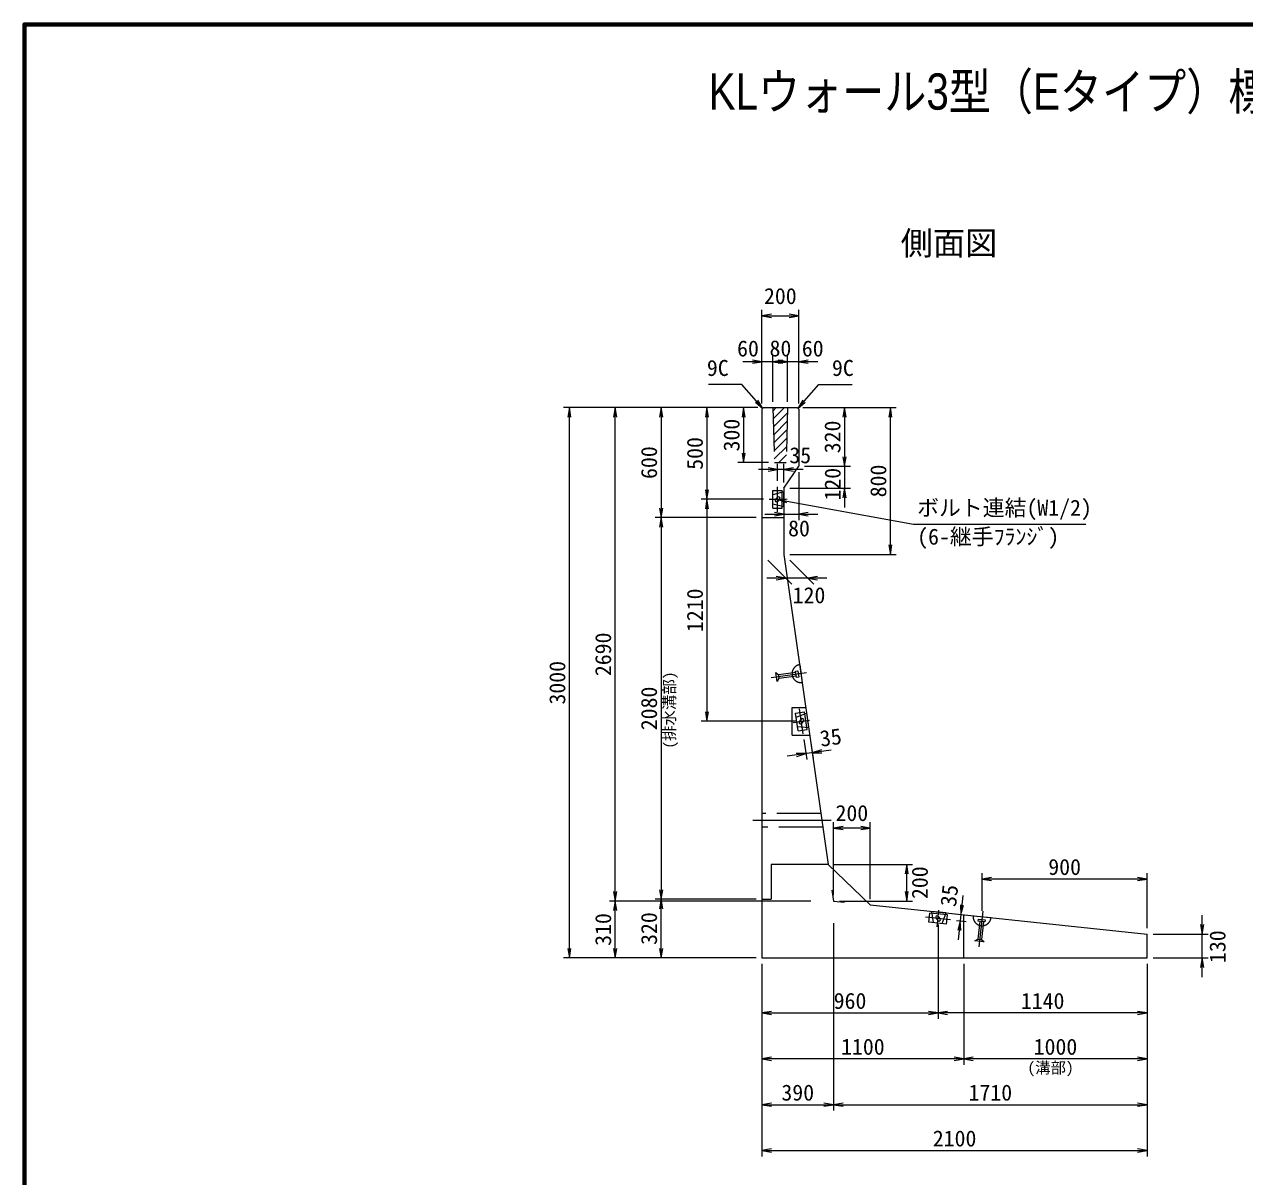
# Model space of a CAD drawing. Units: millimetres at full size, sheet at 1:40. Extents: x 124888 to 140688, y 10657 to 21690.
# Drawn here: x 124888 to 131540, y 15409 to 21690 of the extents above; entities that cross this region are included whole.
import ezdxf
from ezdxf.enums import TextEntityAlignment as Align

# ---------------------------------------------------------------- set-up
doc = ezdxf.new("R2010")
doc.units = ezdxf.units.MM
doc.header["$LTSCALE"] = 40
doc.linetypes.add('CHAIN', pattern=[18.5, 12, -1.5, 3.5, -1.5])
doc.linetypes.add('DASHED', pattern=[7.5, 6, -1.5])
for name, color, linetype, lineweight in [('01図枠', 1, 'Continuous', 70), ('中心', 6, 'CHAIN', 9), ('外形線', 7, 'Continuous', 13), ('寸法', 2, 'Continuous', 9), ('細線', 4, 'Continuous', 9)]:
    doc.layers.add(name, color=color, linetype=linetype, lineweight=lineweight)
doc.layers.add('文字', color=7, linetype='Continuous')
doc.styles.add('ＭＳ ゴシック', font='')
doc.styles.add('ＭＳ Ｐゴシック', font='')
doc.styles.get('ＭＳ ゴシック').set_extended_font_data('MS Gothic')
doc.styles.get('ＭＳ Ｐゴシック').set_extended_font_data('MS PGothic')

# ---------------------------------------------------------------- blocks, each defined once
blk = doc.blocks.new('open_arrow')
at = {"color": 0, "linetype": 'Continuous', "lineweight": -2}
blk.add_lwpolyline([(7.5, 1.25), (0, 0), (7.5, -1.25)], dxfattribs=at)

msp = doc.modelspace()

# ---------------------------------------------------------------- hatches: boundary and pattern name
at = {"layer": '細線'}
h = msp.add_hatch(dxfattribs=at)
h.set_pattern_fill('USER', color=256, style=0, pattern_type=2)
h.set_pattern_definition([(45, (3286.92, 14417.02), (-22.45064, 22.45064), [])])
h.paths.add_polyline_path([(129048.52, 19601.26), (128968.52, 19601.26), (128976.02, 19301.26), (129041.02, 19301.26)])

# ---------------------------------------------------------------- linework, layer by layer
at = {"layer": '01図枠'}
msp.add_lwpolyline([(124887.54, 10809.99), (140687.54, 10809.99), (140687.54, 21689.99), (124887.54, 21689.99)], close=True, dxfattribs=at)
at = {"layer": '中心'}
for p, q in [((128993.52, 19032.76), (128993.52, 19169.76)), ((128948.52, 19101.26), (129038.52, 19101.26)), ((129151.08, 18155.5), (128958.04, 18127.92)), ((129078.62, 17884.89), (129167.71, 17897.62)), ((129132.85, 17823.45), (129113.48, 17959.07)), ((129286.17, 17351.26), (128858.52, 17351.26)), ((129863.81, 16771.31), (129873.23, 16860.82)), ((130111.66, 16855.83), (130091.25, 16661.9)), ((129936.65, 16808.89), (129800.4, 16823.23))]:
    msp.add_line(p, q, dxfattribs=at)
at = {"layer": '外形線'}
for p, q in [((128917.52, 19601.26), (128908.52, 19592.26)), ((128908.52, 19592.26), (128908.52, 16601.26)), ((128917.52, 19601.26), (129099.52, 19601.26)), ((129099.52, 19601.26), (129108.52, 19592.26)), ((129108.52, 19592.26), (129108.52, 19281.26)), ((129028.52, 19161.26), (129108.52, 19281.26)), ((129028.52, 19161.26), (129028.52, 18801.26)), ((129028.52, 18801.26), (129269.95, 17111.26)), ((129269.95, 17111.26), (129498.52, 16890.2)), ((129290.03, 16970.67), (129298.52, 16911.26)), ((129298.52, 16911.26), (129358.21, 16904.97)), ((129498.52, 16890.2), (131008.52, 16731.26)), ((131008.52, 16601.26), (131008.52, 16731.26)), ((128908.52, 16601.26), (131008.52, 16601.26))]:
    msp.add_line(p, q, dxfattribs=at)
at = {"layer": '外形線', "linetype": 'DASHED'}
for p, q in [((128968.52, 19601.26), (128976.02, 19301.26)), ((129048.52, 19601.26), (129041.02, 19301.26)), ((128976.02, 19301.26), (129041.02, 19301.26))]:
    msp.add_line(p, q, dxfattribs=at)
at = {"layer": '寸法'}
for p, q in [((128908.52, 19624.26), (128908.52, 20133.26)), ((128908.52, 20101.26), (129108.52, 20101.26)), ((129108.52, 19624.26), (129108.52, 20133.26)), ((129072.52, 19851.26), (128804.52, 19851.26)), ((128908.52, 19624.26), (128908.52, 19883.26)), ((129212.52, 19851.26), (128944.52, 19851.26)), ((129072.52, 19851.26), (128944.52, 19851.26)), ((128968.52, 19633.26), (128968.52, 19883.26)), ((128968.52, 19633.26), (128968.52, 19883.26)), ((129048.52, 19633.26), (129048.52, 19883.26)), ((129048.52, 19633.26), (129048.52, 19883.26)), ((129108.52, 19624.26), (129108.52, 19883.26)), ((128885.52, 19601.26), (127826.52, 19601.26)), ((127858.52, 16601.26), (127858.52, 19601.26)), ((128885.52, 19601.26), (128076.52, 19601.26)), ((128108.52, 16911.26), (128108.52, 19601.26)), ((128885.52, 19601.26), (128326.52, 19601.26)), ((128358.52, 19601.26), (128358.52, 19001.26)), ((128885.52, 19601.26), (128576.52, 19601.26)), ((128608.52, 19601.26), (128608.52, 19101.26)), ((128885.52, 19601.26), (128776.52, 19601.26)), ((128808.52, 19601.26), (128808.52, 19301.26)), ((129131.52, 19601.26), (129640.52, 19601.26)), ((129131.52, 19601.26), (129390.52, 19601.26)), ((129358.52, 19601.26), (129358.52, 19281.26)), ((129608.52, 18801.26), (129608.52, 19601.26)), ((129358.52, 19385.26), (129358.52, 19057.26)), ((128944.02, 19301.26), (128776.52, 19301.26)), ((128993.52, 19201.76), (128993.52, 19295.45)), ((129028.52, 19193.26), (129028.52, 19295.45)), ((129132.52, 19263.45), (128889.52, 19263.45)), ((129108.52, 19249.26), (129108.52, 18988.18)), ((129140.52, 19281.26), (129390.52, 19281.26)), ((129140.52, 19281.26), (129390.52, 19281.26)), ((129060.52, 19161.26), (129390.52, 19161.26)), ((128916.52, 19101.26), (128576.52, 19101.26)), ((128916.52, 19101.26), (128576.52, 19101.26)), ((128608.52, 19101.26), (128608.52, 17891.26)), ((129028.52, 19129.26), (129028.52, 18988.18)), ((128876.52, 19001.26), (128326.52, 19001.26)), ((128876.52, 19001.26), (128326.52, 19001.26)), ((128358.52, 19001.26), (128358.52, 16921.26)), ((128924.52, 19020.18), (129212.52, 19020.18)), ((128940.52, 18769.26), (129070.64, 18639.14)), ((129060.52, 18801.26), (129640.52, 18801.26)), ((129060.52, 18769.26), (129190.64, 18639.14)), ((129262.64, 18671.14), (128934.64, 18671.14)), ((129091.17, 17891.26), (128576.52, 17891.26)), ((129137.38, 17791.77), (129152.88, 17683.27)), ((129173.76, 17784.58), (129187.53, 17688.22)), ((129285.96, 17734.61), (129045.4, 17700.24)), ((129298.52, 16943.26), (129298.52, 17341.25)), ((129498.52, 17309.25), (129298.52, 17309.25)), ((129498.52, 16922.2), (129498.52, 17341.25)), ((129301.95, 17111.26), (129729.42, 17111.26)), ((129697.42, 16911.26), (129697.42, 17111.26)), ((130108.52, 16857.99), (130108.52, 17063.26)), ((131008.52, 17031.26), (130108.52, 17031.26)), ((131008.52, 16763.26), (131008.52, 17063.26)), ((129174.84, 16911.26), (128076.52, 16911.26)), ((129174.84, 16911.26), (128076.52, 16911.26)), ((128108.52, 16601.26), (128108.52, 16911.26)), ((128876.52, 16921.26), (128326.52, 16921.26)), ((128876.52, 16921.26), (128326.52, 16921.26)), ((128358.52, 16601.26), (128358.52, 16921.26)), ((129330.52, 16911.26), (129729.42, 16911.26)), ((130004.26, 16941.54), (129978.82, 16699.88)), ((129943.79, 16843.33), (130025.2, 16834.76)), ((131308.52, 16497.26), (131308.52, 16835.26)), ((129298.52, 16790.05), (129298.52, 15769.26)), ((129298.52, 16790.05), (129298.52, 15769.26)), ((129868.52, 16784.06), (129868.52, 16269.26)), ((129868.52, 16784.06), (129868.52, 16269.26)), ((129968.47, 16805.54), (130021.54, 16799.96)), ((131040.52, 16731.26), (131340.52, 16731.26)), ((128876.52, 16601.26), (127826.52, 16601.26)), ((128876.52, 16601.26), (128076.52, 16601.26)), ((128876.52, 16601.26), (128326.52, 16601.26)), ((128908.52, 16569.26), (128908.52, 15519.26)), ((128908.52, 16569.26), (128908.52, 15769.26)), ((128908.52, 16569.26), (128908.52, 16019.26)), ((128908.52, 16569.26), (128908.52, 16269.26)), ((130008.52, 16569.26), (130008.52, 16019.26)), ((130008.52, 16569.26), (130008.52, 16019.26)), ((131008.52, 16569.26), (131008.52, 15519.26)), ((131008.52, 16569.26), (131008.52, 15769.26)), ((131008.52, 16569.26), (131008.52, 16269.26)), ((131008.52, 16569.26), (131008.52, 16019.26)), ((131040.52, 16601.26), (131340.52, 16601.26)), ((128908.52, 16301.26), (129868.52, 16301.26)), ((131008.52, 16301.26), (129868.52, 16301.26)), ((130008.52, 16051.26), (128908.52, 16051.26)), ((131008.52, 16051.26), (130008.52, 16051.26)), ((128908.52, 15801.26), (129298.52, 15801.26)), ((129298.52, 15801.26), (131008.52, 15801.26)), ((128908.52, 15551.26), (131008.52, 15551.26))]:
    msp.add_line(p, q, dxfattribs=at)
at = {"layer": '寸法', "color": 3, "linetype": 'DASHED'}
for p, q in [((129092.11, 18165.26), (129103.98, 18166.95)), ((129097.2, 18129.62), (129092.11, 18165.26)), ((129103.98, 18166.95), (129109.08, 18131.32)), ((129114.44, 18199.81), (129128.32, 18102.7)), ((128991.27, 18107.44), (128984.19, 18156.96)), ((128984.19, 18156.96), (128997.86, 18143.76)), ((129000.69, 18123.94), (128991.27, 18107.44)), ((129093.23, 18157.39), (128997.86, 18143.76)), ((128997.86, 18143.76), (129000.69, 18123.94)), ((129096.06, 18137.56), (129000.69, 18123.94)), ((129109.08, 18131.32), (129097.2, 18129.62)), ((130059.74, 16831.13), (130157.3, 16820.86)), ((130095.7, 16800.19), (130085.62, 16704.39)), ((130087.79, 16801.03), (130089.05, 16812.96)), ((130123.6, 16797.26), (130087.79, 16801.03)), ((130089.05, 16812.96), (130124.85, 16809.19)), ((130115.62, 16798.1), (130105.53, 16702.29)), ((130124.85, 16809.19), (130123.6, 16797.26)), ((130069.48, 16694.36), (130085.62, 16704.39)), ((130085.62, 16704.39), (130105.53, 16702.29)), ((130105.53, 16702.29), (130119.23, 16689.12)), ((130119.23, 16689.12), (130069.48, 16694.36))]:
    msp.add_line(p, q, dxfattribs=at)
at = {"layer": '寸法'}
for points in [[(128913, 19596.73), (128878.82, 19635.92), (128799.05, 19727.4), (128617.3, 19727.4)], [(129104.05, 19596.73), (129138.22, 19635.92), (129218, 19727.4), (129399.74, 19727.4)], [(128993.52, 19101.26), (129044.67, 19091.87), (129734.58, 18965.28), (130673.18, 18965.28)]]:
    msp.add_lwpolyline(points, dxfattribs=at)
at = {"layer": '寸法', "color": 3, "linetype": 'DASHED'}
for centre, start, end in [((129121.38, 18151.26), 98.1301, 278.1301), ((130108.52, 16825.99), 173.99099, 353.99099)]:
    msp.add_arc(centre, 49.05, start, end, dxfattribs=at)
at = {"layer": '細線'}
for p, q in [((128968.52, 19052.76), (128968.52, 19149.76)), ((128968.52, 19149.76), (129018.52, 19149.76)), ((128993.52, 19112.57), (128982.21, 19101.26)), ((129004.84, 19101.26), (128993.52, 19089.94)), ((129018.52, 19052.76), (129018.52, 19149.76)), ((128968.52, 19052.76), (129018.52, 19052.76)), ((128908.52, 19001.26), (129028.52, 19001.26)), ((129072.81, 17966.26), (129147.81, 17966.26)), ((129072.81, 17816.26), (129072.81, 17966.26)), ((129091.56, 17935.73), (129141.06, 17942.81)), ((129105.28, 17839.71), (129091.56, 17935.73)), ((129121.57, 17902.46), (129111.97, 17889.66)), ((129154.77, 17846.78), (129141.06, 17942.81)), ((129105.28, 17839.71), (129154.77, 17846.78)), ((129134.37, 17892.86), (129124.77, 17880.06)), ((129072.81, 17816.26), (129169.24, 17816.26)), ((128958.52, 17111.26), (128958.52, 16921.26)), ((129269.95, 17111.26), (128958.52, 17111.26)), ((128908.52, 16921.26), (128958.52, 16921.26)), ((129817.67, 16796.28), (129822.91, 16846)), ((129919.37, 16835.85), (129822.91, 16846)), ((129914.14, 16786.12), (129919.37, 16835.85)), ((130008.52, 16601.26), (130008.52, 16836.52)), ((129914.14, 16786.12), (129817.67, 16796.28)), ((129857.27, 16817.25), (129867.34, 16804.81)), ((129869.71, 16827.32), (129879.77, 16814.88))]:
    msp.add_line(p, q, dxfattribs=at)
at = {"layer": '細線', "linetype": 'DASHED'}
for p, q in [((129028.52, 19141.26), (128968.52, 19126.26)), ((129028.52, 19061.26), (129028.52, 19141.26)), ((128968.52, 19076.26), (129028.52, 19061.26)), ((129152.16, 17935.8), (129094.88, 17912.47)), ((129163.47, 17856.61), (129152.16, 17935.8)), ((129101.95, 17862.97), (129163.47, 17856.61)), ((129230.31, 17388.76), (128908.52, 17388.76)), ((129241.02, 17313.76), (128908.52, 17313.76)), ((129832.41, 16855.06), (129841.04, 16793.82)), ((129911.97, 16846.68), (129832.41, 16855.06)), ((129890.77, 16788.58), (129911.97, 16846.68))]:
    msp.add_line(p, q, dxfattribs=at)
at = {"layer": '細線'}
for centre, start, end in [((128987.87, 19095.6), 135, 315), ((128999.18, 19106.91), 315, 135), ((129127.97, 17897.66), 323.1301, 143.1301), ((129118.37, 17884.86), 143.1301, 323.1301), ((129863.49, 16822.28), 38.99099, 218.99099), ((129873.56, 16809.85), 218.99099, 38.99099)]:
    msp.add_arc(centre, 8, start, end, dxfattribs=at)

# ---------------------------------------------------------------- block references
at = {"layer": '寸法', "xscale": 6.93, "yscale": 6.93}
for p in [(128908.52, 20101.26), (128968.52, 19851.26), (128968.52, 19851.26), (129108.52, 19851.26), (129028.52, 19263.45), (129108.52, 19020.18), (129158.64, 18671.14), (129298.52, 17309.25), (130108.52, 17031.26), (128908.52, 16301.26), (129868.52, 16301.26), (128908.52, 16051.26), (130008.52, 16051.26), (128908.52, 15801.26), (129298.52, 15801.26), (128908.52, 15551.26)]:
    msp.add_blockref('open_arrow', p, dxfattribs=at)
for p, rotation in [((129108.52, 20101.26), 180), ((128908.52, 19851.26), 180), ((129048.52, 19851.26), 180), ((129048.52, 19851.26), 180), ((128913, 19596.73), 131.1), ((129104.05, 19596.73), 48.9), ((127858.52, 19601.26), 270), ((128108.52, 19601.26), 270), ((128358.52, 19601.26), 270), ((128608.52, 19601.26), 270), ((128808.52, 19601.26), 270), ((129358.52, 19601.26), 270), ((129608.52, 19601.26), 270), ((128808.52, 19301.26), 90), ((129358.52, 19281.26), 90), ((129358.52, 19281.26), 90), ((128993.52, 19263.45), 180), ((129358.52, 19161.26), 270), ((128608.52, 19101.26), 90), ((128608.52, 19101.26), 270), ((128993.52, 19101.26), 349.6), ((128358.52, 19001.26), 90), ((129028.52, 19020.18), 180), ((128358.52, 19001.26), 270), ((129608.52, 18801.26), 90), ((129038.64, 18671.14), 180), ((128608.52, 17891.26), 90), ((129148.35, 17714.95), 188.1), ((129183, 17719.9), 8.1), ((129498.52, 17309.25), 180), ((129697.42, 17111.26), 270), ((131008.52, 17031.26), 180), ((128108.52, 16911.26), 90), ((128358.52, 16921.26), 90), ((129697.42, 16911.26), 90), ((128108.52, 16911.26), 270), ((128358.52, 16921.26), 270), ((129993.37, 16838.11), 84), ((129989.71, 16803.31), 264), ((131308.52, 16731.26), 90), ((127858.52, 16601.26), 90), ((128108.52, 16601.26), 90), ((128358.52, 16601.26), 90), ((131308.52, 16601.26), 270), ((129868.52, 16301.26), 180), ((131008.52, 16301.26), 180), ((130008.52, 16051.26), 180), ((131008.52, 16051.26), 180), ((129298.52, 15801.26), 180), ((131008.52, 15801.26), 180), ((131008.52, 15551.26), 180)]:
    msp.add_blockref('open_arrow', p, dxfattribs=dict(at, rotation=rotation))

# ---------------------------------------------------------------- texts
at = {"layer": '寸法', "style": 'ＭＳ ゴシック'}
for s, p in [('200', (129008.52, 20209.26)), ('60', (128832.19, 19923.47)), ('80', (129009.11, 19924.05)), ('60', (129185.19, 19923.47)), ('35', (129117.02, 19341.4)), ('80', (129110.37, 18942.97)), ('120', (129164.88, 18578.5)), ('200', (129398.52, 17391.22)), ('900', (130558.52, 17097.26)), ('960', (129388.52, 16367.26)), ('1140', (130438.52, 16367.26)), ('1100', (129458.52, 16117.26)), ('1000', (130508.52, 16117.26)), ('390', (129103.52, 15867.26)), ('1710', (130153.52, 15867.26)), ('2100', (129958.52, 15617.26))]:
    msp.add_text(s, height=87.35, dxfattribs=at).set_placement(p, align=Align.MIDDLE_CENTER)
msp.add_text('9C', height=87.35, dxfattribs=at).set_placement((128727.05, 19747.4), align=Align.BOTTOM_RIGHT)
for s, p in [('9C', (129290, 19747.4)), ('ボルト連結(W1/2)', (129754.58, 18985.28))]:
    msp.add_text(s, height=87.35, dxfattribs=at).set_placement(p, align=Align.BOTTOM_LEFT)
for s, rotation, p in [('300', 90, (128742.52, 19451.26)), ('320', 90, (129292.52, 19441.26)), ('500', 90, (128542.52, 19351.26)), ('600', 90, (128292.52, 19301.26)), ('120', 90, (129293.39, 19183.54)), ('800', 90, (129542.52, 19201.26)), ('1210', 90, (128542.52, 18496.26)), ('2690', 90, (128042.52, 18256.26)), ('3000', 90, (127792.52, 18101.26)), ('2080', 90, (128292.52, 17961.26)), ('35', 8.13, (129282.96, 17803.8)), ('200', 90, (129768.74, 17011.26)), ('35', 83.991, (129929.19, 16940.94)), ('310', 90, (128042.52, 16756.26)), ('320', 90, (128292.52, 16761.26)), ('130', 90, (131391.96, 16662.56))]:
    msp.add_text(s, height=87.35, rotation=rotation, dxfattribs=at).set_placement(p, align=Align.MIDDLE_CENTER)
at = {"layer": '寸法', "color": 3, "style": 'ＭＳ ゴシック'}
msp.add_text('(6-継手ﾌﾗﾝｼﾞ)', height=87.35, dxfattribs=at).set_placement((129754.58, 18941.67), align=Align.TOP_LEFT)
msp.add_text('(排水溝部)', height=61.71, rotation=90, dxfattribs=at).set_placement((128453.16, 17741.92), align=Align.BOTTOM_LEFT)
msp.add_text('(溝部)', height=61.71, dxfattribs=at).set_placement((130355.61, 15953.69), align=Align.BOTTOM_LEFT)
at = {"layer": '文字', "style": 'ＭＳ Ｐゴシック', "width": 0.85}
msp.add_text(' KLウォール3型（Eタイプ）標準部構造図\u3000\u3000\u3000\u3000\u3000\u3000\u3000\u3000\u3000\u3000\u3000\u3000\u3000\u3000 \u3000\u3000\u3000\u3000', height=197.9, dxfattribs=at).set_placement((132787.54, 21165.77), align=Align.BOTTOM_CENTER)
at = {"layer": '文字', "style": 'ＭＳ Ｐゴシック'}
msp.add_text(' 側面図 ', height=128.7, dxfattribs=at).set_placement((129927.89, 20394.64), align=Align.BOTTOM_CENTER)

doc.saveas('drawing.dxf')
